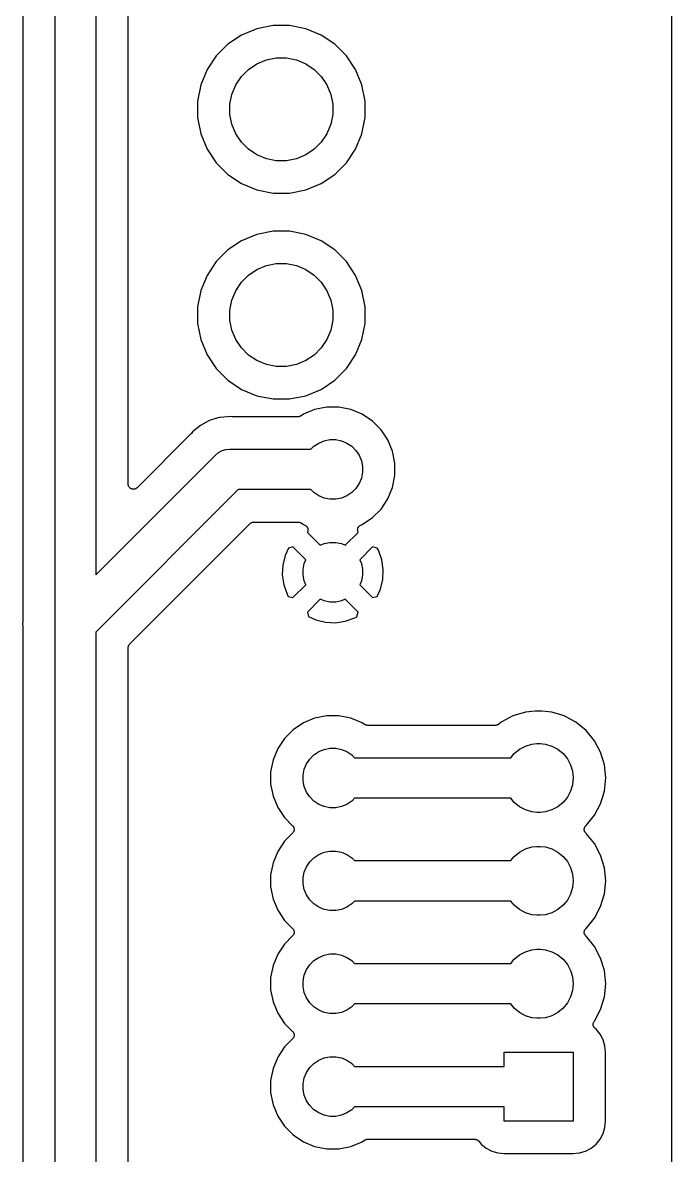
# Model space of a CAD drawing. Extents: x 122.5 to 192.5, y -149.3 to -74.2.
# Drawn here: x 176.49 to 192.51, y -132.51 to -104.54 of the extents above; entities that cross this region are included whole.
import ezdxf

# ---------------------------------------------------------------- set-up
doc = ezdxf.new("R2010")
doc.units = 0
doc.header["$MEASUREMENT"] = 0
doc.layers.add('BLACK', color=7, linetype='CONTINUOUS')

msp = doc.modelspace()

# ---------------------------------------------------------------- linework, layer by layer
at = {"layer": 'BLACK', "linetype": 'CONTINUOUS'}
for p, q in [((192.507, -74.32), (192.507, -149.2)), ((177.3, -119.355), (177.3, -88.9246)), ((176.5, -88.9701), (176.5, -119.31)), ((178.3, -89.1071), (178.3, -118.173)), ((179.1, -115.935), (179.1, -89.4911)), ((181.899, -104.846), (181.56, -105.072)), ((182.276, -104.69), (181.899, -104.846)), ((182.676, -104.61), (182.276, -104.69)), ((183.084, -104.61), (182.676, -104.61)), ((183.484, -104.69), (183.084, -104.61)), ((183.861, -104.846), (183.484, -104.69)), ((184.2, -105.072), (183.861, -104.846)), ((181.56, -105.072), (181.272, -105.36)), ((184.488, -105.36), (184.2, -105.072)), ((181.272, -105.36), (181.046, -105.699)), ((182.51, -105.459), (182.755, -105.41)), ((182.755, -105.41), (183.005, -105.41)), ((183.005, -105.41), (183.25, -105.459)), ((184.714, -105.699), (184.488, -105.36)), ((181.046, -105.699), (180.89, -106.076)), ((181.894, -105.87), (182.07, -105.694)), ((182.07, -105.694), (182.278, -105.555)), ((182.278, -105.555), (182.51, -105.459)), ((183.25, -105.459), (183.482, -105.555)), ((183.482, -105.555), (183.69, -105.694)), ((183.69, -105.694), (183.866, -105.87)), ((184.87, -106.076), (184.714, -105.699)), ((181.755, -106.078), (181.894, -105.87)), ((183.866, -105.87), (184.005, -106.078)), ((180.89, -106.076), (180.81, -106.476)), ((181.659, -106.31), (181.755, -106.078)), ((184.005, -106.078), (184.101, -106.31)), ((184.95, -106.476), (184.87, -106.076)), ((180.81, -106.476), (180.81, -106.884)), ((181.61, -106.555), (181.659, -106.31)), ((184.101, -106.31), (184.15, -106.555)), ((184.95, -106.884), (184.95, -106.476)), ((181.61, -106.805), (181.61, -106.555)), ((181.659, -107.05), (181.61, -106.805)), ((184.15, -106.805), (184.101, -107.05)), ((184.15, -106.555), (184.15, -106.805)), ((180.81, -106.884), (180.89, -107.284)), ((181.755, -107.282), (181.659, -107.05)), ((184.101, -107.05), (184.005, -107.282)), ((184.87, -107.284), (184.95, -106.884)), ((180.89, -107.284), (181.046, -107.661)), ((181.894, -107.49), (181.755, -107.282)), ((184.005, -107.282), (183.866, -107.49)), ((184.714, -107.661), (184.87, -107.284)), ((181.046, -107.661), (181.272, -108)), ((182.07, -107.666), (181.894, -107.49)), ((182.278, -107.805), (182.07, -107.666)), ((183.69, -107.666), (183.482, -107.805)), ((183.866, -107.49), (183.69, -107.666)), ((184.488, -108), (184.714, -107.661)), ((182.51, -107.901), (182.278, -107.805)), ((182.755, -107.95), (182.51, -107.901)), ((183.005, -107.95), (182.755, -107.95)), ((183.25, -107.901), (183.005, -107.95)), ((183.482, -107.805), (183.25, -107.901)), ((181.272, -108), (181.56, -108.288)), ((184.2, -108.288), (184.488, -108)), ((181.56, -108.288), (181.899, -108.514)), ((183.861, -108.514), (184.2, -108.288)), ((181.899, -108.514), (182.276, -108.67)), ((182.276, -108.67), (182.676, -108.75)), ((182.676, -108.75), (183.084, -108.75)), ((183.084, -108.75), (183.484, -108.67)), ((183.484, -108.67), (183.861, -108.514)), ((182.276, -109.77), (181.899, -109.926)), ((182.676, -109.69), (182.276, -109.77)), ((183.084, -109.69), (182.676, -109.69)), ((183.484, -109.77), (183.084, -109.69)), ((183.861, -109.926), (183.484, -109.77)), ((181.56, -110.152), (181.272, -110.44)), ((181.899, -109.926), (181.56, -110.152)), ((184.2, -110.152), (183.861, -109.926)), ((184.488, -110.44), (184.2, -110.152)), ((181.272, -110.44), (181.046, -110.779)), ((184.714, -110.779), (184.488, -110.44)), ((182.07, -110.774), (182.278, -110.635)), ((182.278, -110.635), (182.51, -110.539)), ((182.51, -110.539), (182.755, -110.49)), ((182.755, -110.49), (183.005, -110.49)), ((183.005, -110.49), (183.25, -110.539)), ((183.25, -110.539), (183.482, -110.635)), ((183.482, -110.635), (183.69, -110.774)), ((181.046, -110.779), (180.89, -111.156)), ((181.755, -111.158), (181.894, -110.95)), ((181.894, -110.95), (182.07, -110.774)), ((183.69, -110.774), (183.866, -110.95)), ((183.866, -110.95), (184.005, -111.158)), ((184.87, -111.156), (184.714, -110.779)), ((180.89, -111.156), (180.81, -111.556)), ((181.659, -111.39), (181.755, -111.158)), ((184.005, -111.158), (184.101, -111.39)), ((184.95, -111.556), (184.87, -111.156)), ((180.81, -111.556), (180.81, -111.964)), ((181.61, -111.635), (181.659, -111.39)), ((184.101, -111.39), (184.15, -111.635)), ((184.95, -111.964), (184.95, -111.556)), ((181.61, -111.885), (181.61, -111.635)), ((184.15, -111.635), (184.15, -111.885)), ((180.81, -111.964), (180.89, -112.364)), ((181.659, -112.13), (181.61, -111.885)), ((181.755, -112.362), (181.659, -112.13)), ((184.101, -112.13), (184.005, -112.362)), ((184.15, -111.885), (184.101, -112.13)), ((184.87, -112.364), (184.95, -111.964)), ((180.89, -112.364), (181.046, -112.741)), ((181.894, -112.57), (181.755, -112.362)), ((184.005, -112.362), (183.866, -112.57)), ((184.714, -112.741), (184.87, -112.364)), ((182.07, -112.746), (181.894, -112.57)), ((183.866, -112.57), (183.69, -112.746)), ((181.046, -112.741), (181.272, -113.08)), ((182.278, -112.885), (182.07, -112.746)), ((182.51, -112.981), (182.278, -112.885)), ((182.755, -113.03), (182.51, -112.981)), ((183.25, -112.981), (183.005, -113.03)), ((183.482, -112.885), (183.25, -112.981)), ((183.69, -112.746), (183.482, -112.885)), ((184.488, -113.08), (184.714, -112.741)), ((181.272, -113.08), (181.56, -113.368)), ((183.005, -113.03), (182.755, -113.03)), ((184.2, -113.368), (184.488, -113.08)), ((181.56, -113.368), (181.899, -113.594)), ((183.861, -113.594), (184.2, -113.368)), ((181.899, -113.594), (182.276, -113.75)), ((182.276, -113.75), (182.676, -113.83)), ((183.084, -113.83), (183.484, -113.75)), ((183.484, -113.75), (183.861, -113.594)), ((182.676, -113.83), (183.084, -113.83)), ((183.702, -114.094), (183.423, -114.21)), ((183.999, -114.035), (183.702, -114.094)), ((184.301, -114.035), (183.999, -114.035)), ((184.598, -114.094), (184.301, -114.035)), ((184.877, -114.21), (184.598, -114.094)), ((181.076, -114.381), (180.884, -114.484)), ((181.11, -114.363), (181.076, -114.381)), ((181.076, -114.381), (181.076, -114.381)), ((181.315, -114.301), (181.11, -114.363)), ((181.355, -114.289), (181.315, -114.301)), ((181.315, -114.301), (181.315, -114.301)), ((181.367, -114.288), (181.355, -114.289)), ((181.552, -114.269), (181.367, -114.288)), ((181.367, -114.288), (181.367, -114.288)), ((181.61, -114.264), (181.552, -114.269)), ((181.552, -114.269), (181.552, -114.269)), ((181.668, -114.269), (181.61, -114.264)), ((181.673, -114.269), (181.668, -114.269)), ((181.678, -114.27), (181.673, -114.269)), ((181.68, -114.27), (181.678, -114.27)), ((183.294, -114.27), (181.68, -114.27)), ((183.306, -114.269), (183.294, -114.27)), ((183.317, -114.268), (183.306, -114.269)), ((183.318, -114.268), (183.317, -114.268)), ((183.319, -114.268), (183.318, -114.268)), ((183.33, -114.264), (183.319, -114.268)), ((183.341, -114.261), (183.33, -114.264)), ((183.342, -114.261), (183.341, -114.261)), ((183.343, -114.26), (183.342, -114.261)), ((183.353, -114.255), (183.343, -114.26)), ((183.363, -114.25), (183.353, -114.255)), ((183.364, -114.249), (183.363, -114.25)), ((183.365, -114.249), (183.364, -114.249)), ((183.364, -114.249), (183.364, -114.249)), ((183.364, -114.249), (183.364, -114.249)), ((183.423, -114.21), (183.365, -114.249)), ((185.129, -114.378), (184.877, -114.21)), ((185.342, -114.591), (185.129, -114.378)), ((180.686, -114.646), (180.65, -114.691)), ((180.731, -114.61), (180.686, -114.646)), ((180.884, -114.484), (180.731, -114.61)), ((180.731, -114.61), (180.731, -114.61)), ((185.51, -114.843), (185.342, -114.591)), ((180.641, -114.7), (179.317, -116.025)), ((180.645, -114.696), (180.641, -114.7)), ((180.648, -114.692), (180.645, -114.696)), ((180.65, -114.691), (180.648, -114.692)), ((183.681, -114.999), (183.802, -114.919)), ((183.802, -114.919), (183.936, -114.863)), ((183.936, -114.863), (184.078, -114.835)), ((184.078, -114.835), (184.222, -114.835)), ((184.222, -114.835), (184.364, -114.863)), ((184.364, -114.863), (184.498, -114.919)), ((184.498, -114.919), (184.619, -114.999)), ((185.626, -115.122), (185.51, -114.843)), ((181.239, -115.234), (181.255, -115.215)), ((181.255, -115.215), (181.331, -115.152)), ((181.331, -115.152), (181.418, -115.106)), ((181.418, -115.106), (181.512, -115.077)), ((181.512, -115.077), (181.52, -115.076)), ((181.52, -115.076), (181.61, -115.068)), ((181.61, -115.068), (181.635, -115.07)), ((181.635, -115.07), (183.611, -115.07)), ((183.611, -115.07), (183.681, -114.999)), ((184.619, -114.999), (184.721, -115.101)), ((184.721, -115.101), (184.801, -115.222)), ((184.801, -115.222), (184.857, -115.356)), ((185.685, -115.419), (185.626, -115.122)), ((178.3, -118.173), (181.239, -115.234)), ((184.857, -115.356), (184.885, -115.498)), ((184.885, -115.498), (184.885, -115.642)), ((185.685, -115.721), (185.685, -115.419)), ((184.885, -115.642), (184.857, -115.784)), ((185.626, -116.018), (185.685, -115.721)), ((179.101, -115.947), (179.1, -115.935)), ((179.102, -115.959), (179.101, -115.947)), ((179.102, -115.96), (179.102, -115.959)), ((179.102, -115.959), (179.102, -115.959)), ((179.106, -115.971), (179.102, -115.96)), ((179.109, -115.983), (179.106, -115.971)), ((179.11, -115.983), (179.109, -115.983)), ((179.115, -115.994), (179.11, -115.983)), ((179.11, -115.983), (179.11, -115.983)), ((179.121, -116.005), (179.115, -115.994)), ((179.129, -116.015), (179.121, -116.005)), ((179.121, -116.005), (179.121, -116.005)), ((179.121, -116.005), (179.121, -116.005)), ((179.137, -116.024), (179.129, -116.015)), ((179.146, -116.032), (179.137, -116.024)), ((179.137, -116.024), (179.137, -116.024)), ((179.137, -116.024), (179.137, -116.024)), ((179.156, -116.04), (179.146, -116.032)), ((179.167, -116.046), (179.156, -116.04)), ((179.156, -116.04), (179.156, -116.04)), ((179.156, -116.04), (179.156, -116.04)), ((179.177, -116.052), (179.167, -116.046)), ((179.178, -116.052), (179.177, -116.052)), ((179.189, -116.056), (179.178, -116.052)), ((179.178, -116.052), (179.178, -116.052)), ((179.201, -116.059), (179.189, -116.056)), ((179.214, -116.061), (179.201, -116.059)), ((179.201, -116.059), (179.201, -116.059)), ((179.201, -116.059), (179.201, -116.059)), ((179.226, -116.062), (179.214, -116.061)), ((179.238, -116.061), (179.226, -116.062)), ((179.226, -116.062), (179.226, -116.062)), ((179.226, -116.062), (179.226, -116.062)), ((179.25, -116.06), (179.238, -116.061)), ((179.251, -116.06), (179.25, -116.06)), ((179.262, -116.056), (179.251, -116.06)), ((179.251, -116.06), (179.251, -116.06)), ((179.274, -116.053), (179.262, -116.056)), ((179.275, -116.053), (179.274, -116.053)), ((179.274, -116.053), (179.274, -116.053)), ((179.285, -116.047), (179.275, -116.053)), ((179.296, -116.041), (179.285, -116.047)), ((179.297, -116.041), (179.296, -116.041)), ((179.296, -116.041), (179.296, -116.041)), ((179.306, -116.034), (179.297, -116.041)), ((179.316, -116.026), (179.306, -116.034)), ((179.317, -116.025), (179.316, -116.026)), ((179.316, -116.026), (179.316, -116.026)), ((179.316, -116.026), (179.316, -116.026)), ((179.316, -116.026), (179.316, -116.026)), ((184.721, -116.039), (184.619, -116.141)), ((184.801, -115.918), (184.721, -116.039)), ((184.857, -115.784), (184.801, -115.918)), ((185.51, -116.297), (185.626, -116.018)), ((181.817, -116.07), (178.3, -119.587)), ((183.611, -116.07), (181.817, -116.07)), ((183.681, -116.141), (183.611, -116.07)), ((183.802, -116.221), (183.681, -116.141)), ((183.936, -116.277), (183.802, -116.221)), ((184.078, -116.305), (183.936, -116.277)), ((184.222, -116.305), (184.078, -116.305)), ((184.364, -116.277), (184.222, -116.305)), ((184.498, -116.221), (184.364, -116.277)), ((184.619, -116.141), (184.498, -116.221)), ((185.342, -116.549), (185.51, -116.297)), ((185.129, -116.762), (185.342, -116.549)), ((182.113, -116.906), (182.122, -116.899)), ((182.122, -116.899), (182.131, -116.891)), ((182.131, -116.891), (182.132, -116.89)), ((182.131, -116.891), (182.131, -116.891)), ((182.132, -116.89), (182.142, -116.885)), ((182.142, -116.885), (182.153, -116.88)), ((182.153, -116.88), (182.153, -116.879)), ((182.153, -116.879), (182.154, -116.879)), ((182.154, -116.879), (182.165, -116.876)), ((182.165, -116.876), (182.176, -116.872)), ((182.176, -116.872), (182.177, -116.872)), ((182.177, -116.872), (182.178, -116.872)), ((182.178, -116.872), (182.189, -116.871)), ((182.189, -116.871), (182.201, -116.87)), ((182.201, -116.87), (183.294, -116.87)), ((183.294, -116.87), (183.294, -116.87)), ((183.294, -116.87), (183.294, -116.87)), ((183.294, -116.87), (183.294, -116.87)), ((183.294, -116.87), (183.296, -116.87)), ((183.296, -116.87), (183.308, -116.871)), ((183.308, -116.871), (183.319, -116.872)), ((183.319, -116.872), (183.32, -116.873)), ((183.32, -116.873), (183.321, -116.873)), ((183.321, -116.873), (183.332, -116.876)), ((183.332, -116.876), (183.343, -116.88)), ((183.343, -116.88), (183.343, -116.88)), ((183.343, -116.88), (183.344, -116.88)), ((183.344, -116.88), (183.354, -116.886)), ((183.354, -116.886), (183.365, -116.891)), ((183.365, -116.891), (183.423, -116.93)), ((184.877, -116.93), (185.129, -116.762)), ((180.925, -118.093), (182.111, -116.907)), ((182.111, -116.907), (182.112, -116.907)), ((182.112, -116.907), (182.113, -116.906)), ((182.112, -116.907), (182.112, -116.907)), ((182.112, -116.907), (182.112, -116.907)), ((183.423, -116.93), (183.459, -116.945)), ((183.459, -116.945), (183.461, -116.946)), ((183.461, -116.946), (183.464, -116.948)), ((183.464, -116.948), (183.467, -116.949)), ((183.467, -116.949), (183.475, -116.954)), ((183.475, -116.954), (183.482, -116.958)), ((183.482, -116.958), (183.485, -116.96)), ((183.485, -116.96), (183.488, -116.962)), ((183.488, -116.962), (183.495, -116.968)), ((183.495, -116.968), (183.501, -116.974)), ((183.501, -116.974), (183.504, -116.977)), ((183.504, -116.977), (183.506, -116.979)), ((183.506, -116.979), (183.511, -116.986)), ((183.511, -116.986), (183.517, -116.993)), ((183.517, -116.993), (183.519, -116.997)), ((183.519, -116.997), (183.521, -117)), ((183.521, -117), (183.524, -117.008)), ((183.524, -117.008), (183.528, -117.015)), ((183.533, -117.096), (183.525, -117.126)), ((183.525, -117.126), (183.841, -117.442)), ((183.528, -117.015), (183.529, -117.019)), ((183.529, -117.019), (183.531, -117.022)), ((183.531, -117.022), (183.533, -117.031)), ((183.533, -117.031), (183.535, -117.039)), ((183.534, -117.092), (183.533, -117.096)), ((183.535, -117.088), (183.534, -117.092)), ((183.535, -117.039), (183.536, -117.043)), ((183.536, -117.08), (183.535, -117.088)), ((183.536, -117.043), (183.536, -117.046)), ((183.536, -117.046), (183.537, -117.055)), ((183.537, -117.071), (183.536, -117.08)), ((183.537, -117.055), (183.537, -117.064)), ((183.537, -117.064), (183.537, -117.067)), ((183.537, -117.067), (183.537, -117.071)), ((184.459, -117.442), (184.775, -117.126)), ((184.763, -117.053), (184.764, -117.045)), ((184.763, -117.062), (184.763, -117.053)), ((184.763, -117.066), (184.763, -117.062)), ((184.763, -117.069), (184.763, -117.066)), ((184.764, -117.078), (184.763, -117.069)), ((184.764, -117.045), (184.765, -117.041)), ((184.765, -117.087), (184.764, -117.078)), ((184.765, -117.037), (184.768, -117.029)), ((184.765, -117.041), (184.765, -117.037)), ((184.766, -117.09), (184.765, -117.087)), ((184.766, -117.094), (184.766, -117.09)), ((184.767, -117.096), (184.766, -117.094)), ((184.775, -117.126), (184.767, -117.096)), ((184.768, -117.029), (184.77, -117.02)), ((184.77, -117.02), (184.771, -117.017)), ((184.771, -117.017), (184.772, -117.014)), ((184.772, -117.014), (184.777, -117.006)), ((184.777, -117.006), (184.78, -116.998)), ((184.78, -116.998), (184.782, -116.995)), ((184.782, -116.995), (184.784, -116.992)), ((184.784, -116.992), (184.79, -116.985)), ((184.79, -116.985), (184.795, -116.978)), ((184.795, -116.978), (184.798, -116.976)), ((184.798, -116.976), (184.8, -116.973)), ((184.8, -116.973), (184.807, -116.967)), ((184.807, -116.967), (184.813, -116.961)), ((184.813, -116.961), (184.816, -116.959)), ((184.816, -116.959), (184.819, -116.957)), ((184.819, -116.957), (184.827, -116.953)), ((184.827, -116.953), (184.834, -116.948)), ((184.834, -116.948), (184.838, -116.947)), ((184.838, -116.947), (184.841, -116.945)), ((184.841, -116.945), (184.877, -116.93)), ((183.841, -117.442), (183.936, -117.403)), ((183.936, -117.403), (184.078, -117.375)), ((184.078, -117.375), (184.222, -117.375)), ((184.222, -117.375), (184.364, -117.403)), ((184.364, -117.403), (184.459, -117.442)), ((182.972, -117.694), (182.914, -117.932)), ((183.056, -117.514), (182.972, -117.694)), ((183.166, -117.485), (183.056, -117.514)), ((183.482, -117.801), (183.166, -117.485)), ((185.134, -117.485), (184.818, -117.801)), ((185.248, -117.515), (185.134, -117.485)), ((185.276, -117.568), (185.248, -117.515)), ((185.36, -117.802), (185.276, -117.568)), ((182.914, -117.932), (182.903, -118.176)), ((183.415, -118.038), (183.443, -117.896)), ((183.443, -117.896), (183.482, -117.801)), ((184.818, -117.801), (184.857, -117.896)), ((184.857, -117.896), (184.885, -118.038)), ((185.397, -118.044), (185.36, -117.802)), ((180.052, -118.966), (180.925, -118.093)), ((180.925, -118.093), (180.925, -118.093)), ((182.903, -118.176), (182.94, -118.418)), ((183.415, -118.182), (183.415, -118.038)), ((183.443, -118.324), (183.415, -118.182)), ((184.885, -118.182), (184.857, -118.324)), ((184.885, -118.038), (184.885, -118.182)), ((185.328, -118.526), (185.386, -118.288)), ((185.386, -118.288), (185.397, -118.044)), ((182.94, -118.418), (183.024, -118.652)), ((183.166, -118.735), (183.482, -118.419)), ((183.482, -118.419), (183.443, -118.324)), ((184.857, -118.324), (184.818, -118.419)), ((184.818, -118.419), (185.134, -118.735)), ((185.244, -118.706), (185.328, -118.526)), ((183.024, -118.652), (183.052, -118.705)), ((183.052, -118.705), (183.166, -118.735)), ((183.841, -118.778), (183.525, -119.094)), ((183.936, -118.817), (183.841, -118.778)), ((184.078, -118.845), (183.936, -118.817)), ((184.222, -118.845), (184.078, -118.845)), ((184.364, -118.817), (184.222, -118.845)), ((184.459, -118.778), (184.364, -118.817)), ((184.775, -119.094), (184.459, -118.778)), ((185.134, -118.735), (185.244, -118.706)), ((179.137, -119.881), (180.052, -118.966)), ((180.052, -118.966), (180.052, -118.966)), ((183.525, -119.094), (183.554, -119.204)), ((184.745, -119.208), (184.775, -119.094)), ((176.499, -119.322), (176.494, -119.38)), ((176.494, -119.38), (176.499, -119.438)), ((176.5, -119.312), (176.499, -119.317)), ((176.499, -119.317), (176.499, -119.322)), ((176.5, -119.31), (176.5, -119.312)), ((177.298, -119.38), (177.3, -119.355)), ((177.3, -119.405), (177.298, -119.38)), ((177.3, -142.729), (177.3, -119.405)), ((183.554, -119.204), (183.734, -119.288)), ((183.734, -119.288), (183.972, -119.346)), ((183.972, -119.346), (184.216, -119.357)), ((184.216, -119.357), (184.458, -119.32)), ((184.458, -119.32), (184.692, -119.236)), ((184.692, -119.236), (184.745, -119.208)), ((176.499, -119.438), (176.499, -119.439)), ((176.499, -119.439), (176.5, -119.439)), ((176.5, -119.439), (176.499, -119.445)), ((176.499, -119.445), (176.5, -119.45)), ((176.5, -119.439), (176.5, -119.439)), ((176.5, -119.439), (176.5, -119.439)), ((176.5, -119.45), (176.5, -119.45)), ((176.5, -119.45), (176.5, -119.45)), ((176.5, -119.45), (176.5, -142.18)), ((178.3, -119.587), (178.3, -142.729)), ((179.1, -119.969), (179.101, -119.958)), ((179.1, -119.971), (179.1, -119.969)), ((179.1, -142.18), (179.1, -119.971)), ((179.1, -119.971), (179.1, -119.971)), ((179.1, -119.971), (179.1, -119.971)), ((179.1, -119.971), (179.1, -119.971)), ((179.101, -119.958), (179.103, -119.946)), ((179.103, -119.945), (179.106, -119.933)), ((179.103, -119.946), (179.103, -119.945)), ((179.103, -119.945), (179.103, -119.945)), ((179.106, -119.933), (179.11, -119.922)), ((179.11, -119.921), (179.116, -119.911)), ((179.11, -119.922), (179.11, -119.921)), ((179.11, -119.922), (179.11, -119.922)), ((179.116, -119.911), (179.121, -119.9)), ((179.121, -119.9), (179.122, -119.9)), ((179.122, -119.899), (179.13, -119.89)), ((179.122, -119.9), (179.122, -119.899)), ((179.13, -119.89), (179.137, -119.881)), ((183.999, -121.655), (183.702, -121.714)), ((184.301, -121.655), (183.999, -121.655)), ((184.598, -121.714), (184.301, -121.655)), ((188.907, -121.564), (188.596, -121.658)), ((189.149, -121.54), (188.907, -121.564)), ((189.311, -121.54), (189.149, -121.54)), ((189.553, -121.564), (189.311, -121.54)), ((189.864, -121.658), (189.553, -121.564)), ((183.423, -121.83), (183.171, -121.998)), ((183.702, -121.714), (183.423, -121.83)), ((184.877, -121.83), (184.598, -121.714)), ((184.935, -121.869), (184.877, -121.83)), ((184.946, -121.874), (184.935, -121.869)), ((184.956, -121.88), (184.946, -121.874)), ((184.957, -121.88), (184.956, -121.88)), ((184.968, -121.884), (184.957, -121.88)), ((184.957, -121.88), (184.957, -121.88)), ((184.979, -121.887), (184.968, -121.884)), ((184.98, -121.887), (184.979, -121.887)), ((184.981, -121.888), (184.98, -121.887)), ((184.992, -121.889), (184.981, -121.888)), ((185.004, -121.89), (184.992, -121.889)), ((185.006, -121.89), (185.004, -121.89)), ((188.168, -121.89), (185.006, -121.89)), ((185.006, -121.89), (185.006, -121.89)), ((185.006, -121.89), (185.006, -121.89)), ((185.006, -121.89), (185.006, -121.89)), ((188.173, -121.889), (188.168, -121.89)), ((188.179, -121.89), (188.173, -121.889)), ((188.185, -121.888), (188.179, -121.89)), ((188.192, -121.888), (188.185, -121.888)), ((188.198, -121.886), (188.192, -121.888)), ((188.203, -121.885), (188.198, -121.886)), ((188.209, -121.882), (188.203, -121.885)), ((188.216, -121.88), (188.209, -121.882)), ((188.221, -121.878), (188.216, -121.88)), ((188.226, -121.876), (188.221, -121.878)), ((188.232, -121.872), (188.226, -121.876)), ((188.238, -121.869), (188.232, -121.872)), ((188.242, -121.865), (188.238, -121.869)), ((188.247, -121.862), (188.242, -121.865)), ((188.248, -121.861), (188.247, -121.862)), ((188.309, -121.811), (188.248, -121.861)), ((188.596, -121.658), (188.309, -121.811)), ((190.151, -121.811), (189.864, -121.658)), ((190.402, -122.018), (190.151, -121.811)), ((182.958, -122.211), (182.79, -122.463)), ((183.171, -121.998), (182.958, -122.211)), ((190.609, -122.269), (190.402, -122.018)), ((182.79, -122.463), (182.674, -122.742)), ((183.802, -122.539), (183.936, -122.483)), ((183.936, -122.483), (184.078, -122.455)), ((184.078, -122.455), (184.222, -122.455)), ((184.222, -122.455), (184.364, -122.483)), ((184.364, -122.483), (184.498, -122.539)), ((188.626, -122.586), (188.755, -122.48)), ((188.755, -122.48), (188.903, -122.401)), ((188.903, -122.401), (189.063, -122.352)), ((189.063, -122.352), (189.188, -122.34)), ((189.188, -122.34), (189.272, -122.34)), ((189.272, -122.34), (189.397, -122.352)), ((189.397, -122.352), (189.557, -122.401)), ((189.557, -122.401), (189.705, -122.48)), ((189.705, -122.48), (189.834, -122.586)), ((190.762, -122.556), (190.609, -122.269)), ((182.674, -122.742), (182.615, -123.039)), ((183.499, -122.842), (183.579, -122.721)), ((183.579, -122.721), (183.681, -122.619)), ((183.681, -122.619), (183.802, -122.539)), ((184.498, -122.539), (184.619, -122.619)), ((184.619, -122.619), (184.689, -122.69)), ((184.689, -122.69), (188.541, -122.69)), ((188.541, -122.69), (188.626, -122.586)), ((189.834, -122.586), (189.94, -122.715)), ((189.94, -122.715), (190.019, -122.863)), ((190.856, -122.867), (190.762, -122.556)), ((182.615, -123.039), (182.615, -123.341)), ((183.415, -123.118), (183.443, -122.976)), ((183.443, -122.976), (183.499, -122.842)), ((190.019, -122.863), (190.068, -123.023)), ((190.068, -123.023), (190.084, -123.19)), ((190.888, -123.19), (190.856, -122.867)), ((183.415, -123.262), (183.415, -123.118)), ((183.443, -123.404), (183.415, -123.262)), ((190.084, -123.19), (190.068, -123.357)), ((190.856, -123.513), (190.888, -123.19)), ((182.615, -123.341), (182.674, -123.638)), ((183.499, -123.538), (183.443, -123.404)), ((183.579, -123.659), (183.499, -123.538)), ((190.019, -123.517), (189.94, -123.665)), ((190.068, -123.357), (190.019, -123.517)), ((190.762, -123.824), (190.856, -123.513)), ((182.674, -123.638), (182.79, -123.917)), ((183.681, -123.761), (183.579, -123.659)), ((183.802, -123.841), (183.681, -123.761)), ((183.936, -123.897), (183.802, -123.841)), ((184.498, -123.841), (184.364, -123.897)), ((184.619, -123.761), (184.498, -123.841)), ((184.689, -123.69), (184.619, -123.761)), ((188.541, -123.69), (184.689, -123.69)), ((188.626, -123.794), (188.541, -123.69)), ((188.755, -123.9), (188.626, -123.794)), ((189.834, -123.794), (189.705, -123.9)), ((189.94, -123.665), (189.834, -123.794)), ((190.609, -124.111), (190.762, -123.824)), ((182.79, -123.917), (182.958, -124.169)), ((182.958, -124.169), (183.159, -124.37)), ((184.078, -123.925), (183.936, -123.897)), ((184.222, -123.925), (184.078, -123.925)), ((184.364, -123.897), (184.222, -123.925)), ((188.903, -123.979), (188.755, -123.9)), ((189.063, -124.028), (188.903, -123.979)), ((189.188, -124.04), (189.063, -124.028)), ((189.272, -124.04), (189.188, -124.04)), ((189.397, -124.028), (189.272, -124.04)), ((189.557, -123.979), (189.397, -124.028)), ((189.705, -123.9), (189.557, -123.979)), ((190.402, -124.363), (190.609, -124.111)), ((183.159, -124.37), (183.16, -124.371)), ((183.16, -124.371), (183.16, -124.371)), ((183.16, -124.371), (183.16, -124.371)), ((183.16, -124.371), (183.161, -124.371)), ((183.161, -124.371), (183.168, -124.381)), ((183.168, -124.381), (183.176, -124.39)), ((183.176, -124.39), (183.176, -124.39)), ((183.176, -124.39), (183.176, -124.391)), ((183.176, -124.391), (183.182, -124.401)), ((183.182, -124.401), (183.187, -124.412)), ((183.187, -124.412), (183.187, -124.412)), ((183.187, -124.412), (183.187, -124.413)), ((183.187, -124.413), (183.191, -124.424)), ((183.191, -124.424), (183.194, -124.436)), ((183.194, -124.436), (183.194, -124.436)), ((183.194, -124.436), (183.194, -124.437)), ((183.194, -124.437), (183.195, -124.449)), ((183.195, -124.449), (183.197, -124.46)), ((190.357, -124.446), (190.36, -124.435)), ((190.357, -124.447), (190.357, -124.446)), ((190.357, -124.459), (190.357, -124.447)), ((190.357, -124.447), (190.357, -124.447)), ((190.36, -124.435), (190.362, -124.423)), ((190.362, -124.422), (190.367, -124.411)), ((190.362, -124.423), (190.362, -124.422)), ((190.362, -124.422), (190.362, -124.422)), ((190.367, -124.411), (190.372, -124.4)), ((190.372, -124.399), (190.379, -124.389)), ((190.372, -124.4), (190.372, -124.399)), ((190.372, -124.4), (190.372, -124.4)), ((190.379, -124.389), (190.385, -124.379)), ((190.385, -124.379), (190.386, -124.379)), ((190.386, -124.379), (190.395, -124.37)), ((190.386, -124.379), (190.386, -124.379)), ((190.395, -124.37), (190.402, -124.363)), ((183.159, -124.55), (182.958, -124.751)), ((183.167, -124.54), (183.159, -124.55)), ((183.175, -124.531), (183.167, -124.54)), ((183.181, -124.52), (183.175, -124.531)), ((183.175, -124.531), (183.175, -124.531)), ((183.175, -124.531), (183.175, -124.531)), ((183.186, -124.51), (183.181, -124.52)), ((183.187, -124.509), (183.186, -124.51)), ((183.19, -124.497), (183.187, -124.509)), ((183.187, -124.509), (183.187, -124.509)), ((183.194, -124.486), (183.19, -124.497)), ((183.195, -124.473), (183.194, -124.485)), ((183.194, -124.485), (183.194, -124.486)), ((183.194, -124.486), (183.194, -124.486)), ((183.197, -124.461), (183.195, -124.473)), ((183.197, -124.46), (183.197, -124.461)), ((183.197, -124.461), (183.197, -124.461)), ((190.357, -124.471), (190.357, -124.459)), ((190.357, -124.472), (190.357, -124.471)), ((190.359, -124.484), (190.357, -124.472)), ((190.357, -124.472), (190.357, -124.472)), ((190.362, -124.495), (190.359, -124.484)), ((190.362, -124.496), (190.362, -124.495)), ((190.366, -124.507), (190.362, -124.496)), ((190.362, -124.496), (190.362, -124.496)), ((190.371, -124.518), (190.366, -124.507)), ((190.371, -124.519), (190.371, -124.518)), ((190.378, -124.529), (190.371, -124.519)), ((190.371, -124.519), (190.371, -124.519)), ((190.384, -124.539), (190.378, -124.529)), ((190.385, -124.54), (190.384, -124.539)), ((190.393, -124.548), (190.385, -124.54)), ((190.385, -124.54), (190.385, -124.54)), ((190.402, -124.557), (190.393, -124.548)), ((190.402, -124.558), (190.402, -124.557)), ((190.609, -124.809), (190.402, -124.558)), ((190.402, -124.558), (190.402, -124.558)), ((190.402, -124.558), (190.402, -124.558)), ((190.402, -124.558), (190.402, -124.558)), ((182.79, -125.003), (182.674, -125.282)), ((182.958, -124.751), (182.79, -125.003)), ((183.936, -125.023), (184.078, -124.995)), ((184.078, -124.995), (184.222, -124.995)), ((184.222, -124.995), (184.364, -125.023)), ((188.755, -125.02), (188.903, -124.941)), ((188.903, -124.941), (189.063, -124.892)), ((189.063, -124.892), (189.188, -124.88)), ((189.188, -124.88), (189.272, -124.88)), ((189.272, -124.88), (189.397, -124.892)), ((189.397, -124.892), (189.557, -124.941)), ((189.557, -124.941), (189.705, -125.02)), ((190.762, -125.096), (190.609, -124.809)), ((182.674, -125.282), (182.615, -125.579)), ((183.499, -125.382), (183.579, -125.261)), ((183.579, -125.261), (183.681, -125.159)), ((183.681, -125.159), (183.802, -125.079)), ((183.802, -125.079), (183.936, -125.023)), ((184.364, -125.023), (184.498, -125.079)), ((184.498, -125.079), (184.619, -125.159)), ((184.619, -125.159), (184.689, -125.23)), ((184.689, -125.23), (188.541, -125.23)), ((188.541, -125.23), (188.626, -125.126)), ((188.626, -125.126), (188.755, -125.02)), ((189.705, -125.02), (189.834, -125.126)), ((189.834, -125.126), (189.94, -125.255)), ((189.94, -125.255), (190.019, -125.403)), ((190.856, -125.407), (190.762, -125.096)), ((183.415, -125.658), (183.443, -125.516)), ((183.443, -125.516), (183.499, -125.382)), ((190.019, -125.403), (190.068, -125.563)), ((190.068, -125.563), (190.084, -125.73)), ((190.888, -125.73), (190.856, -125.407)), ((182.615, -125.579), (182.615, -125.881)), ((183.415, -125.802), (183.415, -125.658)), ((183.443, -125.944), (183.415, -125.802)), ((190.084, -125.73), (190.068, -125.897)), ((190.856, -126.053), (190.888, -125.73)), ((182.615, -125.881), (182.674, -126.178)), ((183.499, -126.078), (183.443, -125.944)), ((183.579, -126.199), (183.499, -126.078)), ((190.019, -126.057), (189.94, -126.205)), ((190.068, -125.897), (190.019, -126.057)), ((190.762, -126.364), (190.856, -126.053)), ((182.674, -126.178), (182.79, -126.457)), ((183.681, -126.301), (183.579, -126.199)), ((183.802, -126.381), (183.681, -126.301)), ((183.936, -126.437), (183.802, -126.381)), ((184.498, -126.381), (184.364, -126.437)), ((184.619, -126.301), (184.498, -126.381)), ((184.689, -126.23), (184.619, -126.301)), ((188.541, -126.23), (184.689, -126.23)), ((188.626, -126.334), (188.541, -126.23)), ((188.755, -126.44), (188.626, -126.334)), ((189.834, -126.334), (189.705, -126.44)), ((189.94, -126.205), (189.834, -126.334)), ((190.609, -126.651), (190.762, -126.364)), ((182.79, -126.457), (182.958, -126.709)), ((184.078, -126.465), (183.936, -126.437)), ((184.222, -126.465), (184.078, -126.465)), ((184.364, -126.437), (184.222, -126.465)), ((188.903, -126.519), (188.755, -126.44)), ((189.063, -126.568), (188.903, -126.519)), ((189.188, -126.58), (189.063, -126.568)), ((189.272, -126.58), (189.188, -126.58)), ((189.397, -126.568), (189.272, -126.58)), ((189.557, -126.519), (189.397, -126.568)), ((189.705, -126.44), (189.557, -126.519)), ((190.402, -126.903), (190.609, -126.651)), ((182.958, -126.709), (183.159, -126.91)), ((183.159, -126.91), (183.16, -126.911)), ((183.16, -126.911), (183.16, -126.911)), ((183.16, -126.911), (183.16, -126.911)), ((183.16, -126.911), (183.161, -126.911)), ((183.161, -126.911), (183.168, -126.921)), ((183.168, -126.921), (183.176, -126.93)), ((183.176, -126.93), (183.176, -126.93)), ((183.176, -126.93), (183.176, -126.931)), ((183.176, -126.931), (183.182, -126.941)), ((183.182, -126.941), (183.187, -126.952)), ((183.187, -126.952), (183.187, -126.952)), ((183.187, -126.952), (183.187, -126.953)), ((183.187, -126.953), (183.191, -126.964)), ((183.191, -126.964), (183.194, -126.976)), ((190.36, -126.975), (190.362, -126.963)), ((190.362, -126.962), (190.367, -126.951)), ((190.362, -126.963), (190.362, -126.962)), ((190.362, -126.962), (190.362, -126.962)), ((190.367, -126.951), (190.372, -126.94)), ((190.372, -126.939), (190.379, -126.929)), ((190.372, -126.94), (190.372, -126.939)), ((190.372, -126.94), (190.372, -126.94)), ((190.379, -126.929), (190.385, -126.919)), ((190.385, -126.919), (190.386, -126.919)), ((190.386, -126.919), (190.395, -126.91)), ((190.386, -126.919), (190.386, -126.919)), ((190.395, -126.91), (190.402, -126.903)), ((183.159, -127.09), (182.958, -127.291)), ((183.167, -127.08), (183.159, -127.09)), ((183.175, -127.071), (183.167, -127.08)), ((183.181, -127.06), (183.175, -127.071)), ((183.175, -127.071), (183.175, -127.071)), ((183.175, -127.071), (183.175, -127.071)), ((183.186, -127.05), (183.181, -127.06)), ((183.187, -127.049), (183.186, -127.05)), ((183.19, -127.037), (183.187, -127.049)), ((183.187, -127.049), (183.187, -127.049)), ((183.194, -127.026), (183.19, -127.037)), ((183.194, -126.976), (183.194, -126.976)), ((183.194, -126.976), (183.194, -126.977)), ((183.194, -126.977), (183.195, -126.989)), ((183.195, -127.013), (183.194, -127.025)), ((183.194, -127.025), (183.194, -127.026)), ((183.194, -127.026), (183.194, -127.026)), ((183.195, -126.989), (183.197, -127)), ((183.197, -127.001), (183.195, -127.013)), ((183.197, -127), (183.197, -127.001)), ((183.197, -127.001), (183.197, -127.001)), ((190.357, -126.986), (190.36, -126.975)), ((190.357, -126.987), (190.357, -126.986)), ((190.357, -126.999), (190.357, -126.987)), ((190.357, -126.987), (190.357, -126.987)), ((190.357, -127.011), (190.357, -126.999)), ((190.357, -127.012), (190.357, -127.011)), ((190.359, -127.024), (190.357, -127.012)), ((190.357, -127.012), (190.357, -127.012)), ((190.362, -127.035), (190.359, -127.024)), ((190.362, -127.036), (190.362, -127.035)), ((190.366, -127.047), (190.362, -127.036)), ((190.362, -127.036), (190.362, -127.036)), ((190.371, -127.058), (190.366, -127.047)), ((190.371, -127.059), (190.371, -127.058)), ((190.378, -127.069), (190.371, -127.059)), ((190.371, -127.059), (190.371, -127.059)), ((190.384, -127.079), (190.378, -127.069)), ((190.385, -127.08), (190.384, -127.079)), ((190.393, -127.088), (190.385, -127.08)), ((190.385, -127.08), (190.385, -127.08)), ((190.402, -127.097), (190.393, -127.088)), ((190.402, -127.098), (190.402, -127.097)), ((190.609, -127.349), (190.402, -127.098)), ((190.402, -127.098), (190.402, -127.098)), ((190.402, -127.098), (190.402, -127.098)), ((190.402, -127.098), (190.402, -127.098)), ((182.958, -127.291), (182.79, -127.543)), ((188.755, -127.56), (188.903, -127.481)), ((188.903, -127.481), (189.063, -127.432)), ((189.063, -127.432), (189.188, -127.42)), ((189.188, -127.42), (189.272, -127.42)), ((189.272, -127.42), (189.397, -127.432)), ((189.397, -127.432), (189.557, -127.481)), ((189.557, -127.481), (189.705, -127.56)), ((190.762, -127.636), (190.609, -127.349)), ((182.79, -127.543), (182.674, -127.822)), ((183.499, -127.922), (183.579, -127.801)), ((183.579, -127.801), (183.681, -127.699)), ((183.681, -127.699), (183.802, -127.619)), ((183.802, -127.619), (183.936, -127.563)), ((183.936, -127.563), (184.078, -127.535)), ((184.078, -127.535), (184.222, -127.535)), ((184.222, -127.535), (184.364, -127.563)), ((184.364, -127.563), (184.498, -127.619)), ((184.498, -127.619), (184.619, -127.699)), ((184.619, -127.699), (184.689, -127.77)), ((184.689, -127.77), (188.541, -127.77)), ((188.541, -127.77), (188.626, -127.666)), ((188.626, -127.666), (188.755, -127.56)), ((189.705, -127.56), (189.834, -127.666)), ((189.834, -127.666), (189.94, -127.795)), ((189.94, -127.795), (190.019, -127.943)), ((190.856, -127.947), (190.762, -127.636)), ((182.674, -127.822), (182.615, -128.119)), ((183.415, -128.198), (183.443, -128.056)), ((183.443, -128.056), (183.499, -127.922)), ((190.019, -127.943), (190.068, -128.103)), ((190.888, -128.27), (190.856, -127.947)), ((182.615, -128.119), (182.615, -128.421)), ((183.415, -128.342), (183.415, -128.198)), ((183.443, -128.484), (183.415, -128.342)), ((190.068, -128.103), (190.084, -128.27)), ((190.084, -128.27), (190.068, -128.437)), ((190.856, -128.593), (190.888, -128.27)), ((182.615, -128.421), (182.674, -128.718)), ((183.499, -128.618), (183.443, -128.484)), ((183.579, -128.739), (183.499, -128.618)), ((190.019, -128.597), (189.94, -128.745)), ((190.068, -128.437), (190.019, -128.597)), ((190.762, -128.904), (190.856, -128.593)), ((182.674, -128.718), (182.79, -128.997)), ((183.681, -128.841), (183.579, -128.739)), ((183.802, -128.921), (183.681, -128.841)), ((183.936, -128.977), (183.802, -128.921)), ((184.498, -128.921), (184.364, -128.977)), ((184.619, -128.841), (184.498, -128.921)), ((184.689, -128.77), (184.619, -128.841)), ((188.541, -128.77), (184.689, -128.77)), ((188.626, -128.874), (188.541, -128.77)), ((188.755, -128.98), (188.626, -128.874)), ((189.834, -128.874), (189.705, -128.98)), ((189.94, -128.745), (189.834, -128.874)), ((190.609, -129.191), (190.762, -128.904)), ((182.79, -128.997), (182.958, -129.249)), ((184.078, -129.005), (183.936, -128.977)), ((184.222, -129.005), (184.078, -129.005)), ((184.364, -128.977), (184.222, -129.005)), ((188.903, -129.059), (188.755, -128.98)), ((189.063, -129.108), (188.903, -129.059)), ((189.188, -129.12), (189.063, -129.108)), ((189.272, -129.12), (189.188, -129.12)), ((189.397, -129.108), (189.272, -129.12)), ((189.557, -129.059), (189.397, -129.108)), ((189.705, -128.98), (189.557, -129.059)), ((190.594, -129.213), (190.6, -129.203)), ((190.6, -129.203), (190.607, -129.193)), ((190.607, -129.193), (190.609, -129.191)), ((182.958, -129.249), (183.159, -129.45)), ((183.159, -129.45), (183.16, -129.451)), ((183.16, -129.451), (183.16, -129.451)), ((183.16, -129.451), (183.16, -129.451)), ((183.16, -129.451), (183.161, -129.451)), ((183.161, -129.451), (183.168, -129.461)), ((183.168, -129.461), (183.176, -129.47)), ((183.176, -129.47), (183.176, -129.47)), ((183.176, -129.47), (183.176, -129.471)), ((183.176, -129.471), (183.182, -129.481)), ((183.182, -129.481), (183.187, -129.492)), ((190.579, -129.26), (190.581, -129.248)), ((190.579, -129.261), (190.579, -129.26)), ((190.579, -129.273), (190.579, -129.261)), ((190.579, -129.261), (190.579, -129.261)), ((190.579, -129.285), (190.579, -129.273)), ((190.579, -129.286), (190.579, -129.285)), ((190.579, -129.285), (190.579, -129.285)), ((190.581, -129.297), (190.579, -129.286)), ((190.581, -129.248), (190.584, -129.237)), ((190.583, -129.309), (190.581, -129.297)), ((190.583, -129.31), (190.583, -129.309)), ((190.588, -129.321), (190.583, -129.31)), ((190.583, -129.31), (190.583, -129.31)), ((190.584, -129.236), (190.589, -129.225)), ((190.584, -129.237), (190.584, -129.236)), ((190.584, -129.236), (190.584, -129.236)), ((190.592, -129.332), (190.588, -129.321)), ((190.589, -129.225), (190.593, -129.214)), ((190.593, -129.333), (190.592, -129.332)), ((190.593, -129.214), (190.593, -129.213)), ((190.593, -129.213), (190.594, -129.213)), ((190.599, -129.343), (190.593, -129.333)), ((190.593, -129.333), (190.593, -129.333)), ((190.606, -129.353), (190.599, -129.343)), ((190.606, -129.354), (190.606, -129.353)), ((190.606, -129.353), (190.606, -129.353)), ((190.615, -129.362), (190.606, -129.354)), ((190.623, -129.371), (190.615, -129.362)), ((190.624, -129.371), (190.623, -129.371)), ((190.624, -129.372), (190.624, -129.371)), ((190.624, -129.371), (190.624, -129.371)), ((190.624, -129.371), (190.624, -129.371)), ((190.648, -129.392), (190.624, -129.372)), ((190.748, -129.513), (190.648, -129.392)), ((183.159, -129.63), (182.958, -129.831)), ((183.167, -129.62), (183.159, -129.63)), ((183.175, -129.611), (183.167, -129.62)), ((183.181, -129.6), (183.175, -129.611)), ((183.175, -129.611), (183.175, -129.611)), ((183.175, -129.611), (183.175, -129.611)), ((183.186, -129.59), (183.181, -129.6)), ((183.187, -129.589), (183.186, -129.59)), ((183.187, -129.492), (183.187, -129.492)), ((183.187, -129.492), (183.187, -129.493)), ((183.187, -129.493), (183.191, -129.504)), ((183.19, -129.577), (183.187, -129.589)), ((183.187, -129.589), (183.187, -129.589)), ((183.194, -129.566), (183.19, -129.577)), ((183.191, -129.504), (183.194, -129.516)), ((183.194, -129.516), (183.194, -129.516)), ((183.194, -129.516), (183.194, -129.517)), ((183.194, -129.517), (183.195, -129.529)), ((183.195, -129.553), (183.194, -129.565)), ((183.194, -129.565), (183.194, -129.566)), ((183.194, -129.566), (183.194, -129.566)), ((183.195, -129.529), (183.197, -129.54)), ((183.197, -129.541), (183.195, -129.553)), ((183.197, -129.54), (183.197, -129.541)), ((183.197, -129.541), (183.197, -129.541)), ((190.823, -129.652), (190.748, -129.513)), ((190.868, -129.803), (190.823, -129.652)), ((182.958, -129.831), (182.79, -130.083)), ((188.38, -130.31), (188.38, -129.96)), ((188.38, -129.96), (190.08, -129.96)), ((190.08, -129.96), (190.08, -131.66)), ((190.884, -129.966), (190.868, -129.803)), ((190.884, -131.654), (190.884, -129.966)), ((182.79, -130.083), (182.674, -130.362)), ((183.579, -130.341), (183.681, -130.239)), ((183.681, -130.239), (183.802, -130.159)), ((183.802, -130.159), (183.936, -130.103)), ((183.936, -130.103), (184.078, -130.075)), ((184.078, -130.075), (184.222, -130.075)), ((184.222, -130.075), (184.364, -130.103)), ((184.364, -130.103), (184.498, -130.159)), ((184.498, -130.159), (184.619, -130.239)), ((184.619, -130.239), (184.689, -130.31)), ((184.689, -130.31), (188.38, -130.31)), ((182.674, -130.362), (182.615, -130.659)), ((183.415, -130.738), (183.443, -130.596)), ((183.443, -130.596), (183.499, -130.462)), ((183.499, -130.462), (183.579, -130.341)), ((182.615, -130.659), (182.615, -130.961)), ((183.415, -130.882), (183.415, -130.738)), ((183.443, -131.024), (183.415, -130.882)), ((182.615, -130.961), (182.674, -131.258)), ((183.499, -131.158), (183.443, -131.024)), ((183.579, -131.279), (183.499, -131.158)), ((182.674, -131.258), (182.79, -131.537)), ((183.681, -131.381), (183.579, -131.279)), ((183.802, -131.461), (183.681, -131.381)), ((184.619, -131.381), (184.498, -131.461)), ((184.689, -131.31), (184.619, -131.381)), ((188.38, -131.31), (184.689, -131.31)), ((188.38, -131.66), (188.38, -131.31)), ((182.79, -131.537), (182.958, -131.789)), ((183.936, -131.517), (183.802, -131.461)), ((184.078, -131.545), (183.936, -131.517)), ((184.222, -131.545), (184.078, -131.545)), ((184.364, -131.517), (184.222, -131.545)), ((184.498, -131.461), (184.364, -131.517)), ((190.08, -131.66), (188.38, -131.66)), ((190.868, -131.817), (190.884, -131.654)), ((182.958, -131.789), (183.171, -132.002)), ((183.171, -132.002), (183.423, -132.17)), ((190.748, -132.107), (190.823, -131.968)), ((190.823, -131.968), (190.868, -131.817)), ((183.423, -132.17), (183.702, -132.286)), ((184.598, -132.286), (184.877, -132.17)), ((184.877, -132.17), (184.935, -132.131)), ((184.935, -132.131), (184.936, -132.131)), ((184.936, -132.131), (184.937, -132.13)), ((184.936, -132.131), (184.936, -132.131)), ((184.936, -132.131), (184.936, -132.131)), ((184.937, -132.13), (184.947, -132.125)), ((184.947, -132.125), (184.957, -132.12)), ((184.957, -132.12), (184.958, -132.119)), ((184.958, -132.119), (184.959, -132.119)), ((184.959, -132.119), (184.97, -132.116)), ((184.97, -132.116), (184.981, -132.112)), ((184.981, -132.112), (184.982, -132.112)), ((184.982, -132.112), (184.983, -132.112)), ((184.983, -132.112), (184.994, -132.111)), ((184.994, -132.111), (185.006, -132.11)), ((185.006, -132.11), (187.654, -132.11)), ((187.654, -132.11), (187.656, -132.11)), ((187.656, -132.11), (187.662, -132.111)), ((187.662, -132.111), (187.667, -132.111)), ((187.667, -132.111), (187.674, -132.112)), ((187.674, -132.112), (187.681, -132.113)), ((187.681, -132.113), (187.686, -132.114)), ((187.686, -132.114), (187.692, -132.116)), ((187.692, -132.116), (187.698, -132.118)), ((187.698, -132.118), (187.704, -132.12)), ((187.704, -132.12), (187.709, -132.123)), ((187.709, -132.123), (187.714, -132.125)), ((187.714, -132.125), (187.72, -132.129)), ((187.72, -132.129), (187.726, -132.132)), ((187.726, -132.132), (187.73, -132.136)), ((187.73, -132.136), (187.735, -132.139)), ((187.735, -132.139), (187.74, -132.144)), ((187.74, -132.144), (187.745, -132.148)), ((187.745, -132.148), (187.749, -132.152)), ((187.749, -132.152), (187.752, -132.156)), ((187.752, -132.156), (187.812, -132.228)), ((187.812, -132.228), (187.933, -132.328)), ((190.527, -132.328), (190.648, -132.228)), ((190.648, -132.228), (190.748, -132.107)), ((183.702, -132.286), (183.999, -132.345)), ((183.999, -132.345), (184.301, -132.345)), ((184.301, -132.345), (184.598, -132.286)), ((187.933, -132.328), (188.072, -132.403)), ((188.072, -132.403), (188.223, -132.448)), ((188.223, -132.448), (188.386, -132.464)), ((188.386, -132.464), (190.074, -132.464)), ((190.074, -132.464), (190.237, -132.448)), ((190.237, -132.448), (190.388, -132.403)), ((190.388, -132.403), (190.527, -132.328))]:
    msp.add_line(p, q, dxfattribs=at)

doc.saveas('drawing.dxf')
